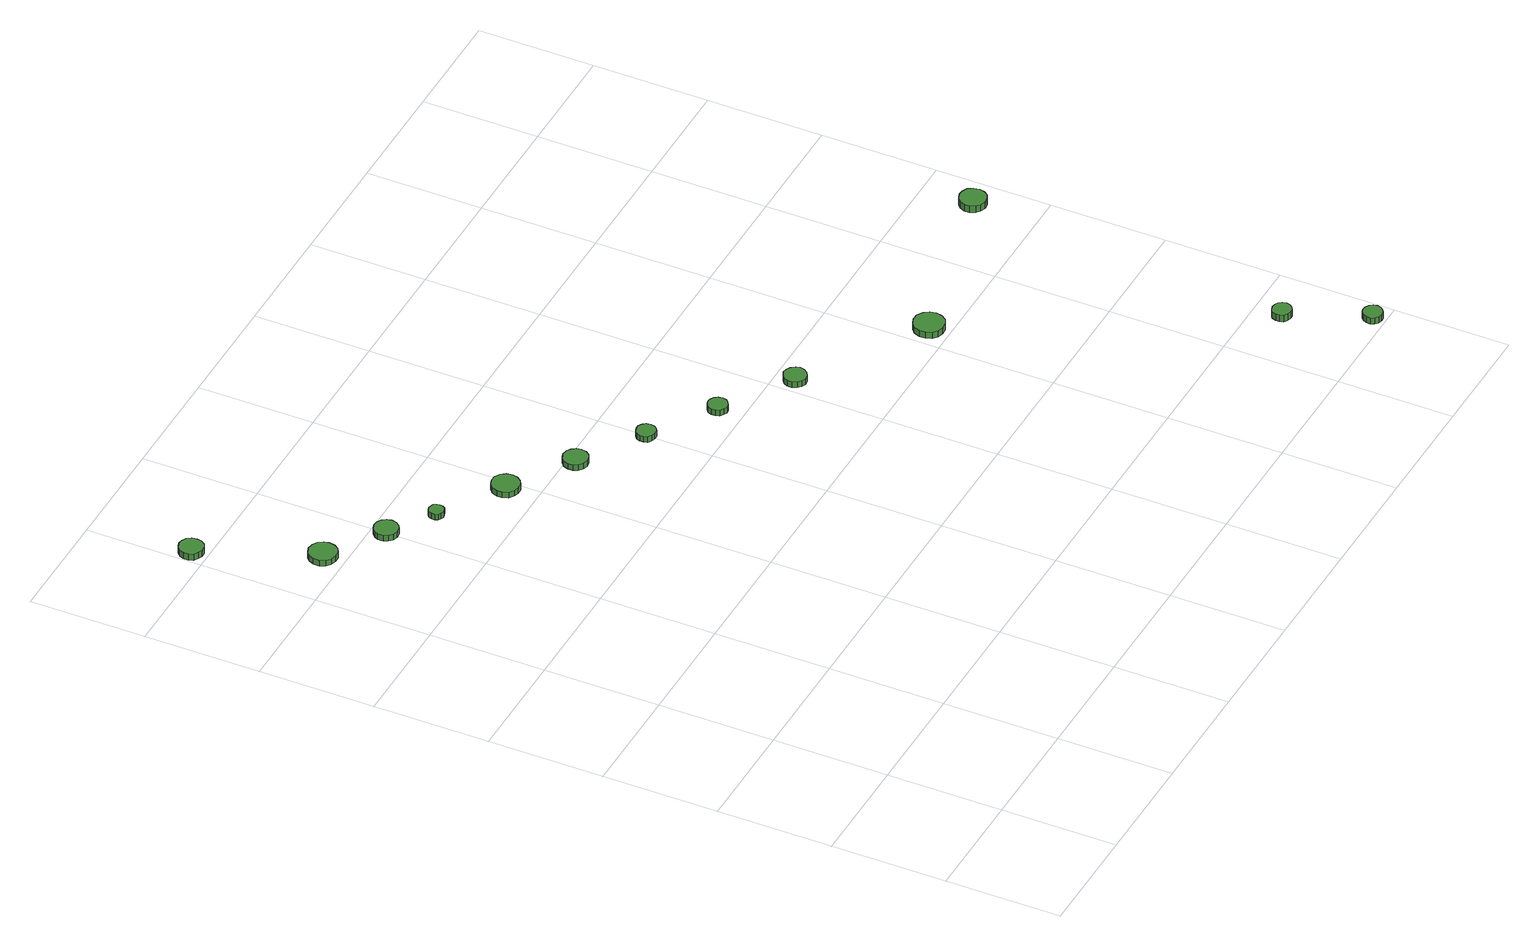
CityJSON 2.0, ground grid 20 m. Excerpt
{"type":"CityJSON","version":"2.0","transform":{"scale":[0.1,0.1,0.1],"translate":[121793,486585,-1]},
"CityObjects":{
"tree1":{"type":"SolitaryVegetationObject","attributes":{"function":"something"},"geometry":[{"type":"MultiSurface","lod":"1","boundaries":[[[0,1,2,3,4,5,6,7,8,9,10,11,12,13,14]],[[15,16,17,18,19,20,21,22,23,24,25,26,27,28,29]],[[0,29,28,1]],[[1,28,27,2]],[[2,27,26,3]],[[3,26,25,4]],[[4,25,24,5]],[[5,24,23,6]],[[6,23,22,7]],[[7,22,21,8]],[[8,21,20,9]],[[9,20,19,10]],[[10,19,18,11]],[[11,18,17,12]],[[12,17,16,13]],[[13,16,15,14]],[[14,15,29,0]]]}]},
"tree2":{"type":"SolitaryVegetationObject","attributes":{"function":"something"},"geometry":[{"type":"MultiSurface","lod":"1","boundaries":[[[30,31,32,33,34,35,36,37,38,39,40,41,42,43,44]],[[45,46,47,48,49,50,51,52,53,54,55,56,57,58,59]],[[30,59,58,31]],[[31,58,57,32]],[[32,57,56,33]],[[33,56,55,34]],[[34,55,54,35]],[[35,54,53,36]],[[36,53,52,37]],[[37,52,51,38]],[[38,51,50,39]],[[39,50,49,40]],[[40,49,48,41]],[[41,48,47,42]],[[42,47,46,43]],[[43,46,45,44]],[[44,45,59,30]]]}]},
"tree3":{"type":"SolitaryVegetationObject","attributes":{"function":"something"},"geometry":[{"type":"MultiSurface","lod":"1","boundaries":[[[60,61,62,63,64,65,66,67,68,69,70,71,72,73,74]],[[75,76,77,78,79,80,81,82,83,84,85,86,87,88,89]],[[60,89,88,61]],[[61,88,87,62]],[[62,87,86,63]],[[63,86,85,64]],[[64,85,84,65]],[[65,84,83,66]],[[66,83,82,67]],[[67,82,81,68]],[[68,81,80,69]],[[69,80,79,70]],[[70,79,78,71]],[[71,78,77,72]],[[72,77,76,73]],[[73,76,75,74]],[[74,75,89,60]]]}]},
"tree4":{"type":"SolitaryVegetationObject","attributes":{"function":"something"},"geometry":[{"type":"MultiSurface","lod":"1","boundaries":[[[90,91,92,93,94,95,96,97,98,99,100,101,102,103,104]],[[105,106,107,108,109,110,111,112,113,114,115,116,117,118,119]],[[90,119,118,91]],[[91,118,117,92]],[[92,117,116,93]],[[93,116,115,94]],[[94,115,114,95]],[[95,114,113,96]],[[96,113,112,97]],[[97,112,111,98]],[[98,111,110,99]],[[99,110,109,100]],[[100,109,108,101]],[[101,108,107,102]],[[102,107,106,103]],[[103,106,105,104]],[[104,105,119,90]]]}]},
"tree5":{"type":"SolitaryVegetationObject","attributes":{"function":"something"},"geometry":[{"type":"MultiSurface","lod":"1","boundaries":[[[120,121,122,123,124,125,126,127,128,129,130,131,132,133,134]],[[135,136,137,138,139,140,141,142,143,144,145,146,147,148,149]],[[120,149,148,121]],[[121,148,147,122]],[[122,147,146,123]],[[123,146,145,124]],[[124,145,144,125]],[[125,144,143,126]],[[126,143,142,127]],[[127,142,141,128]],[[128,141,140,129]],[[129,140,139,130]],[[130,139,138,131]],[[131,138,137,132]],[[132,137,136,133]],[[133,136,135,134]],[[134,135,149,120]]]}]},
"tree6":{"type":"SolitaryVegetationObject","attributes":{"function":"something"},"geometry":[{"type":"MultiSurface","lod":"1","boundaries":[[[150,151,152,153,154,155,156,157,158,159,160,161,162,163,164]],[[165,166,167,168,169,170,171,172,173,174,175,176,177,178,179]],[[150,179,178,151]],[[151,178,177,152]],[[152,177,176,153]],[[153,176,175,154]],[[154,175,174,155]],[[155,174,173,156]],[[156,173,172,157]],[[157,172,171,158]],[[158,171,170,159]],[[159,170,169,160]],[[160,169,168,161]],[[161,168,167,162]],[[162,167,166,163]],[[163,166,165,164]],[[164,165,179,150]]]}]},
"tree7":{"type":"SolitaryVegetationObject","attributes":{"function":"something"},"geometry":[{"type":"MultiSurface","lod":"1","boundaries":[[[180,181,182,183,184,185,186,187,188,189,190,191,192,193,194]],[[195,196,197,198,199,200,201,202,203,204,205,206,207,208,209]],[[180,209,208,181]],[[181,208,207,182]],[[182,207,206,183]],[[183,206,205,184]],[[184,205,204,185]],[[185,204,203,186]],[[186,203,202,187]],[[187,202,201,188]],[[188,201,200,189]],[[189,200,199,190]],[[190,199,198,191]],[[191,198,197,192]],[[192,197,196,193]],[[193,196,195,194]],[[194,195,209,180]]]}]},
"tree8":{"type":"SolitaryVegetationObject","attributes":{"function":"something"},"geometry":[{"type":"MultiSurface","lod":"1","boundaries":[[[210,211,212,213,214,215,216,217,218,219,220,221,222,223,224]],[[225,226,227,228,229,230,231,232,233,234,235,236,237,238,239]],[[210,239,238,211]],[[211,238,237,212]],[[212,237,236,213]],[[213,236,235,214]],[[214,235,234,215]],[[215,234,233,216]],[[216,233,232,217]],[[217,232,231,218]],[[218,231,230,219]],[[219,230,229,220]],[[220,229,228,221]],[[221,228,227,222]],[[222,227,226,223]],[[223,226,225,224]],[[224,225,239,210]]]}]},
"tree9":{"type":"SolitaryVegetationObject","attributes":{"function":"something"},"geometry":[{"type":"MultiSurface","lod":"1","boundaries":[[[240,241,242,243,244,245,246,247,248,249,250,251,252,253,254]],[[255,256,257,258,259,260,261,262,263,264,265,266,267,268,269]],[[240,269,268,241]],[[241,268,267,242]],[[242,267,266,243]],[[243,266,265,244]],[[244,265,264,245]],[[245,264,263,246]],[[246,263,262,247]],[[247,262,261,248]],[[248,261,260,249]],[[249,260,259,250]],[[250,259,258,251]],[[251,258,257,252]],[[252,257,256,253]],[[253,256,255,254]],[[254,255,269,240]]]}]},
"tree10":{"type":"SolitaryVegetationObject","attributes":{"function":"something"},"geometry":[{"type":"MultiSurface","lod":"1","boundaries":[[[270,271,272,273,274,275,276,277,278,279,280,281,282,283,284]],[[285,286,287,288,289,290,291,292,293,294,295,296,297,298,299]],[[270,299,298,271]],[[271,298,297,272]],[[272,297,296,273]],[[273,296,295,274]],[[274,295,294,275]],[[275,294,293,276]],[[276,293,292,277]],[[277,292,291,278]],[[278,291,290,279]],[[279,290,289,280]],[[280,289,288,281]],[[281,288,287,282]],[[282,287,286,283]],[[283,286,285,284]],[[284,285,299,270]]]}]},
"tree11":{"type":"SolitaryVegetationObject","attributes":{"function":"something"},"geometry":[{"type":"MultiSurface","lod":"1","boundaries":[[[300,301,302,303,304,305,306,307,308,309,310,311,312,313,314]],[[315,316,317,318,319,320,321,322,323,324,325,326,327,328,329]],[[300,329,328,301]],[[301,328,327,302]],[[302,327,326,303]],[[303,326,325,304]],[[304,325,324,305]],[[305,324,323,306]],[[306,323,322,307]],[[307,322,321,308]],[[308,321,320,309]],[[309,320,319,310]],[[310,319,318,311]],[[311,318,317,312]],[[312,317,316,313]],[[313,316,315,314]],[[314,315,329,300]]]}]},
"tree12":{"type":"SolitaryVegetationObject","attributes":{"function":"something"},"geometry":[{"type":"MultiSurface","lod":"1","boundaries":[[[330,331,332,333,334,335,336,337,338,339,340,341,342,343,344]],[[345,346,347,348,349,350,351,352,353,354,355,356,357,358,359]],[[330,359,358,331]],[[331,358,357,332]],[[332,357,356,333]],[[333,356,355,334]],[[334,355,354,335]],[[335,354,353,336]],[[336,353,352,337]],[[337,352,351,338]],[[338,351,350,339]],[[339,350,349,340]],[[340,349,348,341]],[[341,348,347,342]],[[342,347,346,343]],[[343,346,345,344]],[[344,345,359,330]]]}]},
"tree13":{"type":"SolitaryVegetationObject","attributes":{"function":"something"},"geometry":[{"type":"MultiSurface","lod":"1","boundaries":[[[360,361,362,363,364,365,366,367,368,369,370,371,372,373,374]],[[375,376,377,378,379,380,381,382,383,384,385,386,387,388,389]],[[360,389,388,361]],[[361,388,387,362]],[[362,387,386,363]],[[363,386,385,364]],[[364,385,384,365]],[[365,384,383,366]],[[366,383,382,367]],[[367,382,381,368]],[[368,381,380,369]],[[369,380,379,370]],[[370,379,378,371]],[[371,378,377,372]],[[372,377,376,373]],[[373,376,375,374]],[[374,375,389,360]]]}]}
},
"vertices":[
[44,1428,20],[43,1437,20],[38,1444,20],[30,1448,20],[22,1449,20],[14,1446,20],[7,1440,20],[4,1433,20],[4,1424,20],[7,1416,20],[14,1411,20],[22,1408,20],[30,1409,20],[38,1413,20],[43,1420,20],[43,1420,8],[38,1413,8],[30,1409,8],[22,1408,8],[14,1411,8],[7,1416,8],[4,1424,8],[4,1433,8],[7,1440,8],[14,1446,8],[22,1449,8],[30,1448,8],[38,1444,8],[43,1437,8],[44,1428,8],
[128,1238,19],[126,1247,19],[121,1255,19],[112,1260,19],[102,1262,19],[92,1258,19],[85,1252,19],[81,1243,19],[81,1233,19],[85,1223,19],[92,1217,19],[102,1214,19],[112,1215,19],[121,1220,19],[126,1228,19],[126,1228,8],[121,1220,8],[112,1215,8],[102,1214,8],[92,1217,8],[85,1223,8],[81,1233,8],[81,1243,8],[85,1252,8],[92,1258,8],[102,1262,8],[112,1260,8],[121,1255,8],[126,1247,8],[128,1238,8],
[222,1175,19],[220,1183,19],[215,1190,19],[208,1194,19],[199,1195,19],[191,1192,19],[185,1187,19],[181,1179,19],[181,1170,19],[185,1163,19],[191,1157,19],[199,1154,19],[208,1155,19],[215,1159,19],[220,1166,19],[220,1166,8],[215,1159,8],[208,1155,8],[199,1154,8],[191,1157,8],[185,1163,8],[181,1170,8],[181,1179,8],[185,1187,8],[191,1192,8],[199,1195,8],[208,1194,8],[215,1190,8],[220,1183,8],[222,1175,8],
[290,1124,19],[289,1129,19],[286,1134,19],[281,1136,19],[276,1137,19],[271,1135,19],[267,1132,19],[265,1127,19],[265,1121,19],[267,1116,19],[271,1113,19],[276,1111,19],[281,1112,19],[286,1114,19],[289,1119,19],[289,1119,8],[286,1114,8],[281,1112,8],[276,1111,8],[271,1113,8],[267,1116,8],[265,1121,8],[265,1127,8],[267,1132,8],[271,1135,8],[276,1137,8],[281,1136,8],[286,1134,8],[289,1129,8],[290,1124,8],
[408,1055,19],[406,1065,19],[400,1073,19],[392,1078,19],[382,1079,19],[373,1076,19],[365,1069,19],[361,1060,19],[361,1051,19],[365,1041,19],[373,1035,19],[382,1032,19],[392,1033,19],[400,1038,19],[406,1046,19],[406,1046,8],[400,1038,8],[392,1033,8],[382,1032,8],[373,1035,8],[365,1041,8],[361,1051,8],[361,1060,8],[365,1069,8],[373,1076,8],[382,1079,8],[392,1078,8],[400,1073,8],[406,1065,8],[408,1055,8],
[513,986,19],[511,994,19],[506,1001,19],[499,1006,19],[490,1007,19],[482,1004,19],[475,998,19],[472,990,19],[472,981,19],[475,973,19],[482,968,19],[490,965,19],[499,966,19],[506,970,19],[511,977,19],[511,977,8],[506,970,8],[499,966,8],[490,965,8],[482,968,8],[475,973,8],[472,981,8],[472,990,8],[475,998,8],[482,1004,8],[490,1007,8],[499,1006,8],[506,1001,8],[511,994,8],[513,986,8],
[617,916,19],[616,923,19],[612,928,19],[606,932,19],[599,932,19],[593,930,19],[587,926,19],[585,919,19],[585,913,19],[587,906,19],[593,902,19],[599,900,19],[606,900,19],[612,904,19],[616,909,19],[616,909,8],[612,904,8],[606,900,8],[599,900,8],[593,902,8],[587,906,8],[585,913,8],[585,919,8],[587,926,8],[593,930,8],[599,932,8],[606,932,8],[612,928,8],[616,923,8],[617,916,8],
[727,844,19],[725,851,19],[721,857,19],[715,860,19],[708,861,19],[702,859,19],[696,854,19],[694,848,19],[694,841,19],[696,834,19],[702,830,19],[708,827,19],[715,828,19],[721,832,19],[725,837,19],[725,837,8],[721,832,8],[715,828,8],[708,827,8],[702,830,8],[696,834,8],[694,841,8],[694,848,8],[696,854,8],[702,859,8],[708,861,8],[715,860,8],[721,857,8],[725,851,8],[727,844,8],
[849,768,19],[847,775,19],[842,782,19],[835,786,19],[827,787,19],[820,784,19],[814,779,19],[810,772,19],[810,764,19],[814,756,19],[820,751,19],[827,748,19],[835,749,19],[842,753,19],[847,760,19],[847,760,8],[842,753,8],[835,749,8],[827,748,8],[820,751,8],[814,756,8],[810,764,8],[810,772,8],[814,779,8],[820,784,8],[827,787,8],[835,786,8],[842,782,8],[847,775,8],[849,768,8],
[1058,633,26],[1056,643,26],[1050,652,26],[1040,658,26],[1029,659,26],[1019,655,26],[1011,648,26],[1007,638,26],[1007,627,26],[1011,617,26],[1019,610,26],[1029,607,26],[1040,608,26],[1050,613,26],[1056,622,26],[1056,622,14],[1050,613,14],[1040,608,14],[1029,607,14],[1019,610,14],[1011,617,14],[1007,627,14],[1007,638,14],[1011,648,14],[1019,655,14],[1029,659,14],[1040,658,14],[1050,652,14],[1056,643,14],[1058,633,14],
[1316,147,32],[1314,154,32],[1310,159,32],[1304,162,32],[1298,163,32],[1291,161,32],[1286,157,32],[1283,150,32],[1283,144,32],[1286,137,32],[1291,133,32],[1298,131,32],[1304,131,32],[1310,135,32],[1314,140,32],[1314,140,19],[1310,135,19],[1304,131,19],[1298,131,19],[1291,133,19],[1286,137,19],[1283,144,19],[1283,150,19],[1286,157,19],[1291,161,19],[1298,163,19],[1304,162,19],[1310,159,19],[1314,154,19],[1316,147,19],
[1376,17,29],[1374,24,29],[1370,30,29],[1364,33,29],[1357,34,29],[1351,32,29],[1346,27,29],[1343,21,29],[1343,14,29],[1346,8,29],[1351,3,29],[1357,1,29],[1364,2,29],[1370,5,29],[1374,11,29],[1374,11,17],[1370,5,17],[1364,2,17],[1357,1,17],[1351,3,17],[1346,8,17],[1343,14,17],[1343,21,17],[1346,27,17],[1351,32,17],[1357,34,17],[1364,33,17],[1370,30,17],[1374,24,17],[1376,17,17],
[1364,707,29],[1362,717,29],[1357,725,29],[1348,729,29],[1339,730,29],[1330,727,29],[1323,721,29],[1319,712,29],[1319,703,29],[1323,694,29],[1330,688,29],[1339,685,29],[1348,686,29],[1357,690,29],[1362,698,29],[1362,698,16],[1357,690,16],[1348,686,16],[1339,685,16],[1330,688,16],[1323,694,16],[1319,703,16],[1319,712,16],[1323,721,16],[1330,727,16],[1339,730,16],[1348,729,16],[1357,725,16],[1362,717,16],[1364,707,16]
]}
